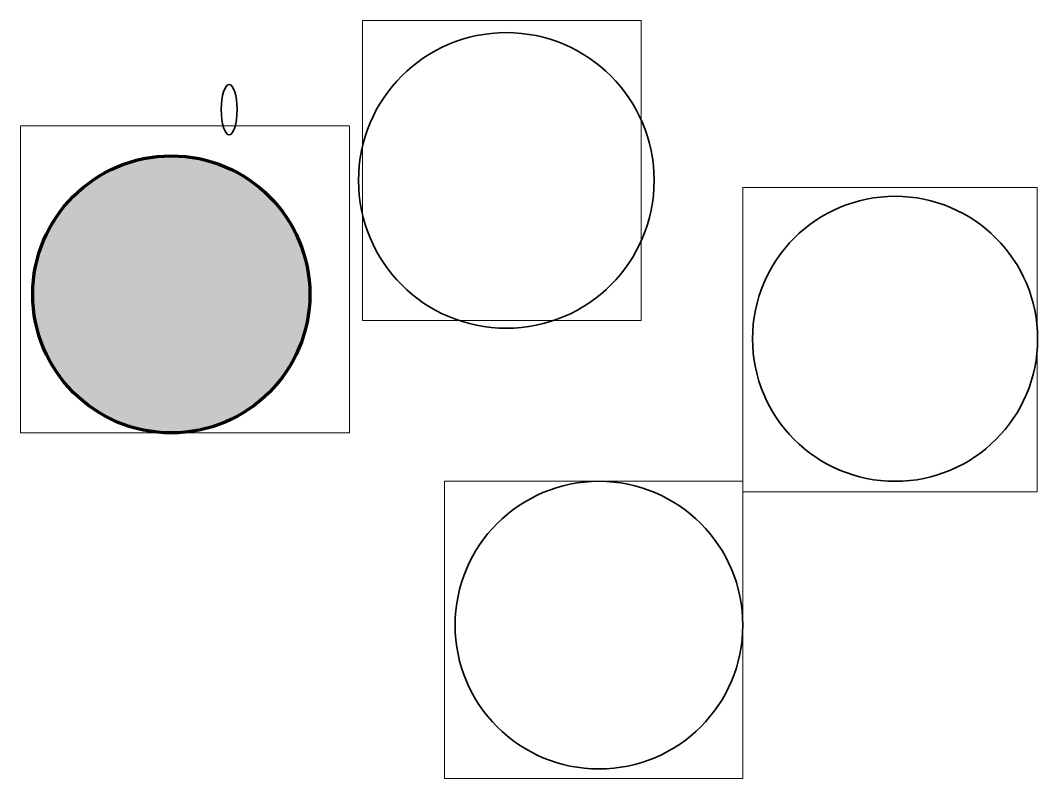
# Model space of a CAD drawing. Header units: inches. Extents: x 2.24 to 10.26, y -6.58 to -0.6.
import ezdxf

# ---------------------------------------------------------------- set-up
doc = ezdxf.new("R2010")
doc.units = ezdxf.units.IN
doc.header["$MEASUREMENT"] = 0
doc.layers.add('Layer 1', color=7, linetype='Continuous', lineweight=0)
picture_1 = doc.add_image_def('image1.png', size_in_pixel=(261, 266))
picture_2 = doc.add_image_def('image2.png', size_in_pixel=(289, 229))
picture_3 = doc.add_image_def('image3.png', size_in_pixel=(216, 210))
picture_4 = doc.add_image_def('image4.png', size_in_pixel=(152, 146))

# ---------------------------------------------------------------- blocks, each defined once
blk = doc.blocks.new('Block_0')
at = {"layer": 'Layer 1', "true_color": 0x2e3192, "transparency": 33554687}
h = blk.add_hatch(color=177, dxfattribs=at)
h.dxf.hatch_style = 2
edge = h.paths.add_edge_path()
edge.add_arc((3.4271, -2.7604), 1.0937, 0, 360)
at = {"layer": 'Layer 1', "color": 142, "lineweight": 70, "true_color": 0x27aae1}
blk.add_circle((3.4271, -2.7604), 1.0937, dxfattribs=at)
at = {"layer": 'Layer 1'}
image = blk.add_image(picture_1, insert=(2.2361, -3.8542), size_in_units=(2.5972, 2.4236), dxfattribs=at)
blk = doc.blocks.new('Block_1')
at = {"layer": 'Layer 1', "color": 179, "lineweight": 35, "true_color": 0x262262}
blk.add_circle((6.0711, -1.8611), 1.1667, dxfattribs=at)
blk.add_ellipse((3.8836, -1.302), major_axis=(0, 0.1993), ratio=0.313676, dxfattribs=at)
at = {"layer": 'Layer 1'}
image = blk.add_image(picture_2, insert=(4.9353, -2.9672), size_in_units=(2.1986, 2.37), dxfattribs=at)
blk = doc.blocks.new('Block_2')
at = {"layer": 'Layer 1', "color": 179, "lineweight": 35, "true_color": 0x262262}
blk.add_circle((6.8021, -5.3715), 1.1354, dxfattribs=at)
at = {"layer": 'Layer 1'}
image = blk.add_image(picture_3, insert=(5.5833, -6.5833), size_in_units=(2.3542, 2.3472), dxfattribs=at)
blk = doc.blocks.new('Block_3')
at = {"layer": 'Layer 1', "color": 224, "lineweight": 35, "true_color": 0x9e1f63}
blk.add_circle((9.1389, -3.1111), 1.125, dxfattribs=at)
at = {"layer": 'Layer 1'}
image = blk.add_image(picture_4, insert=(7.9375, -4.3194), size_in_units=(2.3233, 2.4028), dxfattribs=at)

msp = doc.modelspace()

# ---------------------------------------------------------------- block references
at = {"layer": 'Layer 1'}
for name in ['Block_1', 'Block_0', 'Block_3', 'Block_2']:
    msp.add_blockref(name, (0, 0), dxfattribs=at)

doc.saveas('drawing.dxf')
